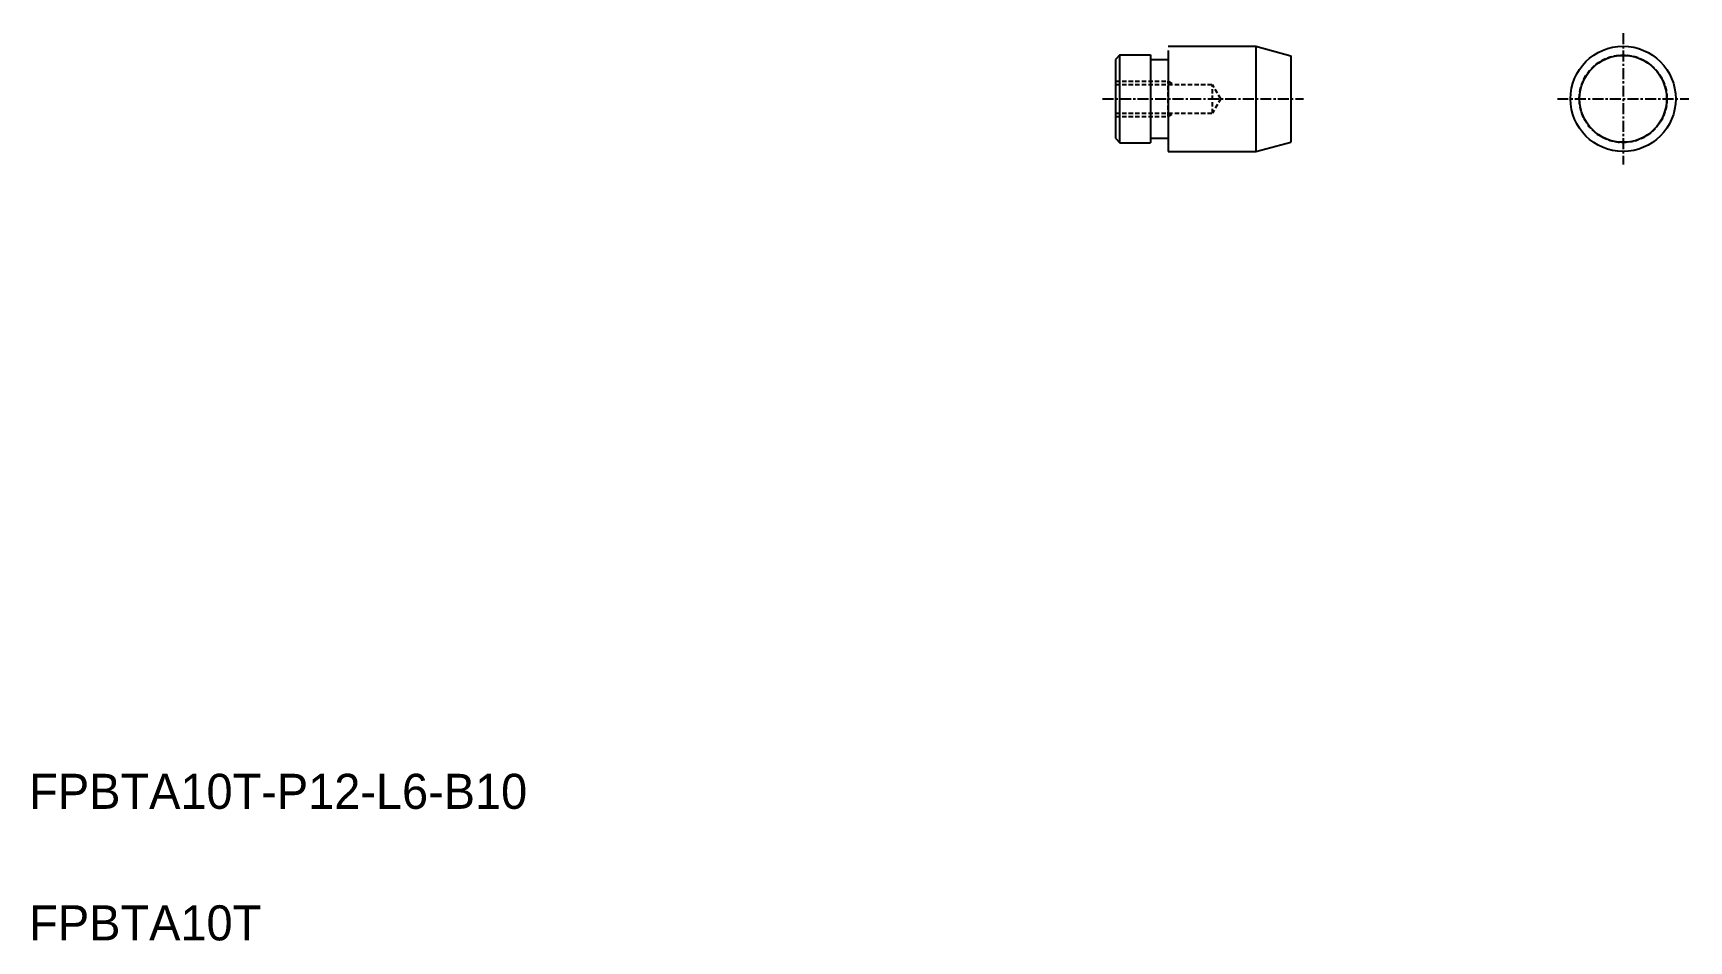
# Model space of a CAD drawing. Extents: x 10 to 199, y 10 to 113.
import ezdxf

# ---------------------------------------------------------------- set-up
doc = ezdxf.new("R2010")
doc.units = 0
doc.linetypes.add('CENTER', pattern=[2, 1.25, -0.25, 0.25, -0.25])
doc.linetypes.add('DASHED', pattern=[0.75, 0.5, -0.25])
doc.layers.get('0').update_dxf_attribs({"linetype": 'CONTINUOUS'})
doc.layers.add('CENTER', color=1, linetype='CENTER')
doc.styles.get("Standard").update_dxf_attribs({"font": 'txt', "height": 3.2})

msp = doc.modelspace()

# ---------------------------------------------------------------- linework, layer by layer
at = {"linetype": 'CONTINUOUS'}
for p, q in [((139.87, 111.98), (149.87, 111.98)), ((139.87, 111.48), (139.87, 99.98)), ((149.87, 111.98), (149.87, 99.98)), ((134.37, 110.98), (133.87, 110.48)), ((133.87, 110.48), (133.87, 101.48)), ((134.37, 100.98), (134.37, 110.98)), ((134.37, 110.98), (137.87, 110.98)), ((137.87, 110.98), (137.87, 100.98)), ((137.87, 110.48), (139.87, 110.48)), ((153.87, 110.9), (153.87, 101.05)), ((133.87, 101.48), (134.37, 100.98)), ((134.37, 100.98), (137.87, 100.98)), ((137.87, 101.48), (139.87, 101.48)), ((139.87, 99.98), (149.87, 99.98))]:
    msp.add_line(p, q, dxfattribs=at)
for p, q in [((149.87, 111.98), (153.87, 110.9)), ((153.87, 108.44), (153.87, 108.44)), ((153.87, 105.98), (153.87, 105.98)), ((149.87, 99.98), (153.87, 101.05))]:
    msp.add_line(p, q)
at = {"color": 3, "linetype": 'DASHED'}
for p, q in [((133.87, 107.98), (139.87, 107.98)), ((139.87, 107.98), (140.53, 107.6)), ((139.87, 103.98), (139.87, 107.98)), ((133.87, 107.6), (144.93, 107.6)), ((145.87, 105.98), (144.93, 107.6)), ((144.93, 104.35), (144.93, 107.6)), ((145.87, 105.98), (144.93, 104.35)), ((133.87, 104.35), (144.93, 104.35)), ((133.87, 103.98), (139.87, 103.98)), ((139.87, 103.98), (140.53, 104.35))]:
    msp.add_line(p, q, dxfattribs=at)
at = {"linetype": 'CONTINUOUS'}
msp.add_circle((191.76, 105.98), 6, dxfattribs=at)
at = {"color": 3, "linetype": 'DASHED'}
msp.add_circle((191.76, 105.98), 5, dxfattribs=at)
msp.add_circle((191.76, 105.98), 4.96)
at = {"layer": 'CENTER', "color": 1, "linetype": 'CENTER'}
for p, q in [((191.76, 113.48), (191.76, 98.48)), ((132.39, 105.98), (155.3, 105.98)), ((184.26, 105.98), (199.26, 105.98))]:
    msp.add_line(p, q, dxfattribs=at)

# ---------------------------------------------------------------- texts
for s, p in [('FPBTA10T-P12-L6-B10', (10, 25)), ('FPBTA10T', (10, 10))]:
    msp.add_text(s, height=4).set_placement(p)

doc.saveas('drawing.dxf')
